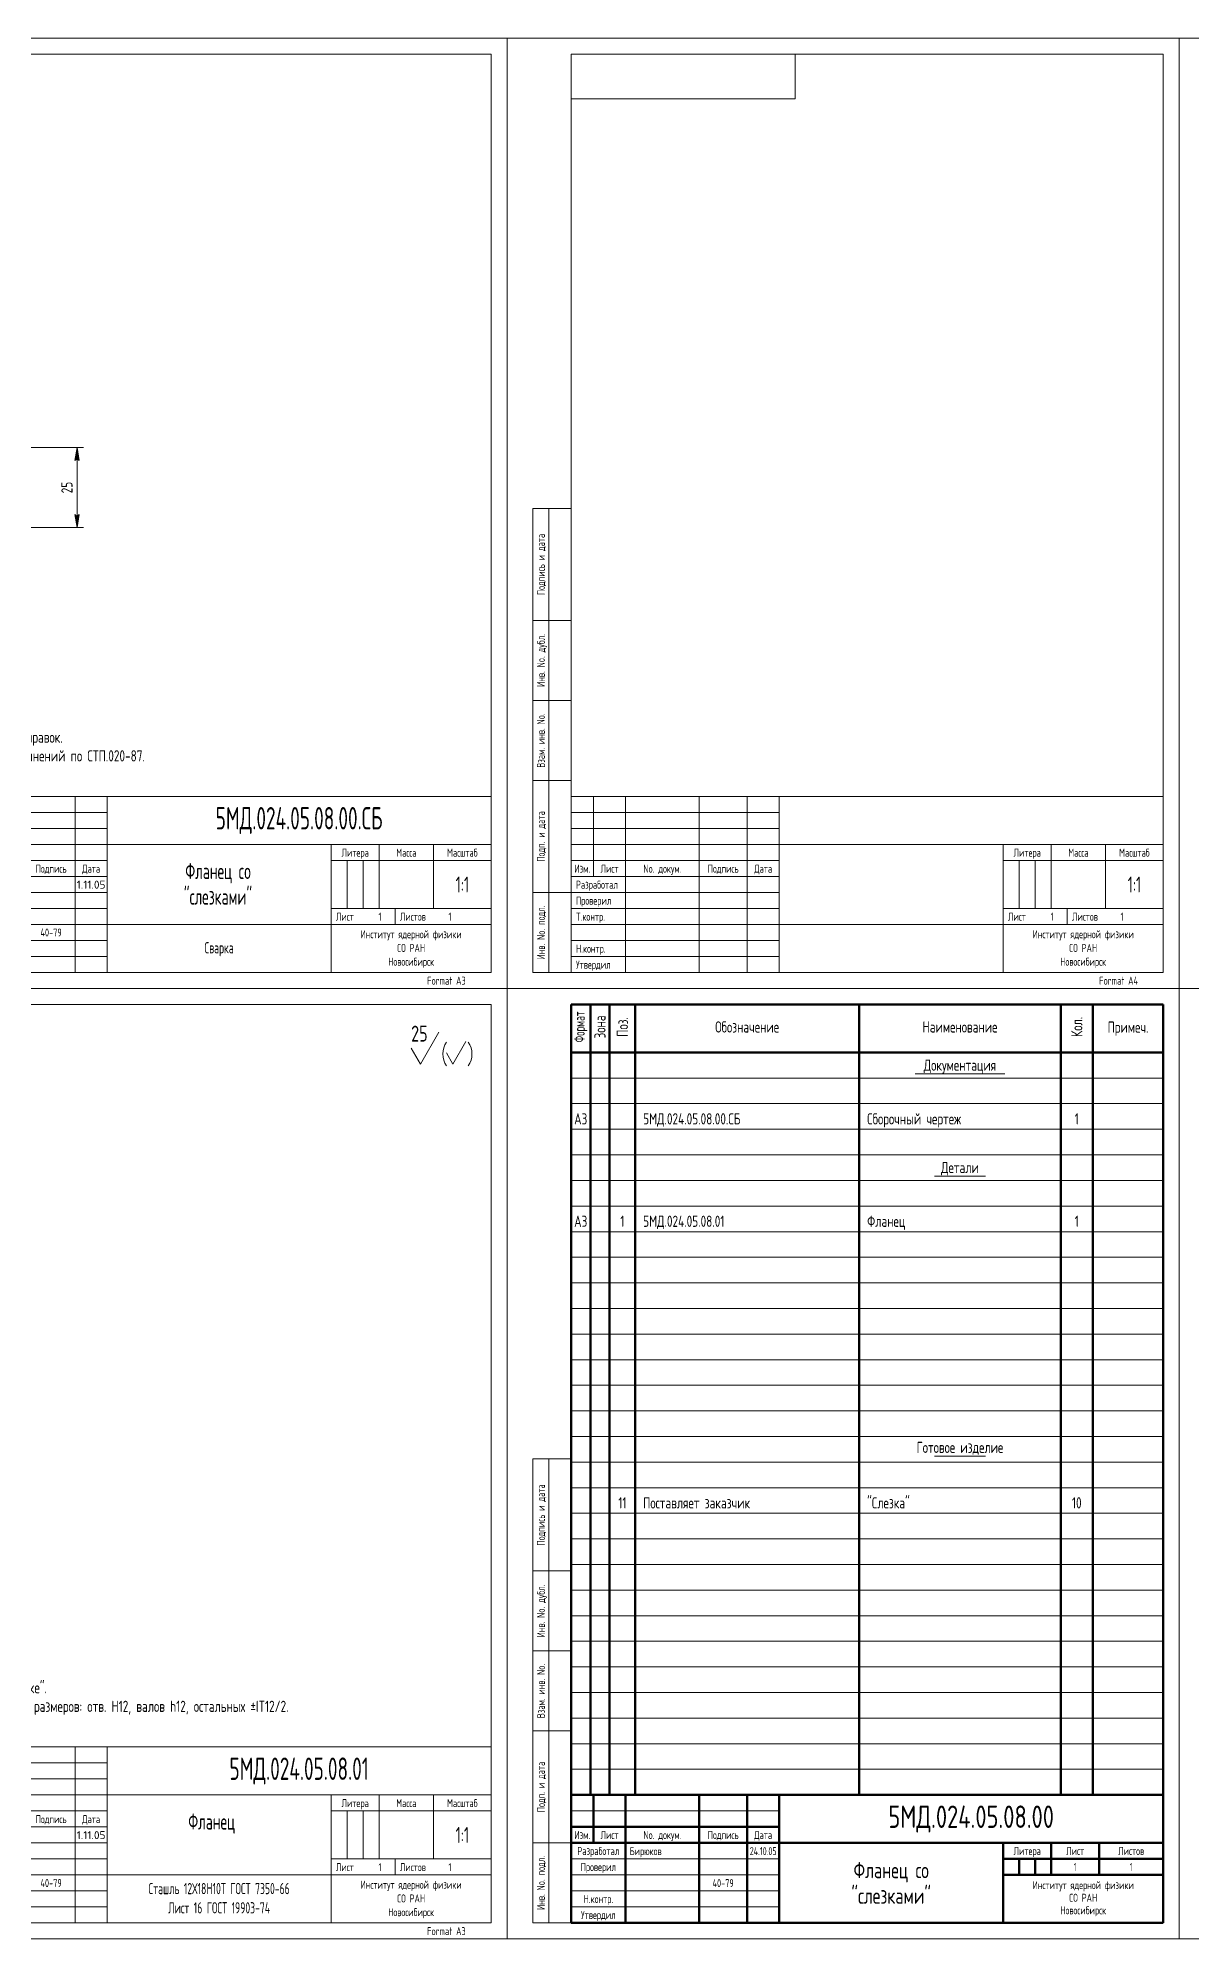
# Model space of a CAD drawing. Extents: x -414 to 4851, y -2165 to 1761.
# Drawn here: x 1959 to 2320, y 1014 to 1608 of the extents above; entities that cross this region are included whole.
import ezdxf
from ezdxf.enums import TextEntityAlignment as Align

# ---------------------------------------------------------------- set-up
doc = ezdxf.new("R2010")
doc.units = 0
for name, color, linetype, lineweight in [('1', 9, 'CONTINUOUS', 20), ('2', 2, 'CONTINUOUS', 50), ('DIM', 4, 'CONTINUOUS', 20), ('TR', 3, 'CONTINUOUS', 20)]:
    doc.layers.add(name, color=color, linetype=linetype, lineweight=lineweight)
doc.styles.add('SIMPLEX', font='simplex.shx', dxfattribs={"width": 0.7})

# ---------------------------------------------------------------- blocks, each defined once
blk = doc.blocks.new('LEADR')
at = {"layer": 'DIM'}
for p, q in [((-1.17, 0.2), (0, 0)), ((-1, 0), (-1.17, 0.2)), ((0, 0), (-1.17, -0.2)), ((-0.44, 0.07), (-1.06, 0.07)), ((0, 0), (-1, 0)), ((-1.17, -0.2), (-1, 0)), ((-0.44, -0.08), (-1.06, -0.08))]:
    blk.add_line(p, q, dxfattribs=at)
blk = doc.blocks.new('SHTAMP1')
at = {"layer": 'DIM', "color": 2}
for p, q in [((-185, 55), (0, 55)), ((-185, 55), (-185, 0)), ((-178, 55), (-178, 30)), ((-168, 55), (-168, 0)), ((-145, 55), (-145, 0)), ((-130, 55), (-130, 0)), ((-120, 55), (-120, 0)), ((-120, 40), (0, 40)), ((-50, 40), (-50, 0)), ((-35, 40), (-35, 20)), ((-18, 40), (-18, 20)), ((-185, 35), (-120, 35)), ((-185, 30), (-120, 30)), ((-50, 35), (0, 35)), ((-50, 20), (0, 20)), ((-30, 20), (-30, 15)), ((-120, 15), (0, 15))]:
    blk.add_line(p, q, dxfattribs=at)
at = {"layer": 'DIM'}
for p, q in [((-185, 50), (-120, 50)), ((-185, 45), (-120, 45)), ((-185, 40), (-120, 40)), ((-45, 35), (-45, 20)), ((-40, 35), (-40, 20)), ((-185, 25), (-120, 25)), ((-185, 20), (-120, 20)), ((-185, 15), (-120, 15)), ((-185, 10), (-120, 10)), ((-185, 5), (-120, 5))]:
    blk.add_line(p, q, dxfattribs=at)
at = {"layer": 'DIM', "style": 'SIMPLEX', "width": 0.6}
blk.add_text('1', height=2.5, dxfattribs=at).set_placement((-35.18, 16.2))
at = {"layer": 'DIM', "style": 'SIMPLEX', "width": 0.6, "flags": 8}
blk.add_attdef('ОБОЗНАЧЕНИЕ2', text='', height=7, dxfattribs=at).set_placement((-117, 60), align=Align.MIDDLE)
at = {"layer": 'DIM', "style": 'SIMPLEX', "width": 0.6}
for tag, height, p in [('ОБОЗНАЧЕНИЕ', 7, (-60, 47.5)), ('МАСШТАБ', 5, (-9, 27.5))]:
    blk.add_attdef(tag, text='', height=height, dxfattribs=at).set_placement(p, align=Align.MIDDLE)
at = {"layer": 'DIM', "style": 'SIMPLEX', "width": 0.910843}
blk.add_attdef('ДАТА', text='', height=2.5, dxfattribs=at).set_placement((-129.5, 26.2), (-120.5, 26.2), align=Align.FIT)
at = {"layer": 'DIM', "style": 'SIMPLEX', "width": 0.6}
for tag, p in [('ЛИСТОВ', (-13.32, 16.2)), ('FORMAT', (-20, -3.8))]:
    blk.add_attdef(tag, p, '', height=2.5, dxfattribs=at)
blk.add_attdef('ТЕЛЕФОН', text='', height=2.5, dxfattribs=at).set_placement((-137.5, 12.5), align=Align.MIDDLE_CENTER)
at = {"layer": 'TR', "style": 'SIMPLEX', "width": 0.7}
for s, p in [('Литера', (-42.5, 36.2)), ('Масса', (-26.5, 36.2)), ('Масштаб', (-9, 36.2)), ('Изм.', (-181.5, 31.2)), ('Лист', (-173, 31.2)), ('No. докум.', (-156.5, 31.2)), ('Подпись', (-137.5, 31.2)), ('Дата', (-125, 31.2)), ('Институт ядерной физики', (-25, 10.7)), ('СО РАН', (-25, 6.42)), ('Новосибирск', (-25, 2.13))]:
    blk.add_text(s, height=2.5, dxfattribs=at).set_placement(p, align=Align.CENTER)
at = {"layer": 'TR', "style": 'SIMPLEX'}
for s, width, p in [('Разработал', 0.6, (-183.5, 26.2)), ('T.контр.', 0.7, (-183.5, 16.2)), ('Проверил', 0.7, (-183.5, 21.2)), ('Лист', 0.7, (-48.5, 16.2)), ('Листов', 0.7, (-28.5, 16.2)), ('Н.контр.', 0.7, (-183.5, 6.2)), ('Утвердил', 0.7, (-183.5, 1.2))]:
    blk.add_text(s, height=2.5, dxfattribs=dict(at, width=width)).set_placement(p)
at = {"layer": 'TR', "style": 'SIMPLEX', "width": 0.6}
for tag, height, p in [('НАИМЕНОВАНИЕ', 5, (-85.35, 29.2)), ('НАИМЕНОВАНИЕ2', 5, (-85.35, 21.2)), ('МАТЕРИАЛ', 3.5, (-85, 9)), ('СОРТАМЕНТ', 3.5, (-85, 3))]:
    blk.add_attdef(tag, text='', height=height, dxfattribs=at).set_placement(p, align=Align.CENTER)
for tag, p, height in [('РАЗРАБОТАЛ', (-166.7, 26.2), 2.5), ('ПРОВЕРИЛ', (-166.7, 21.2), 2.5), ('НОРМОКОНТРОЛЬ', (-166.7, 6.2), 2.5), ('УТВЕРДИЛ', (-166.7, 1.2), 2.5), ('ФАЙЛ', (-185, -4), 2)]:
    blk.add_attdef(tag, p, '', height=height, dxfattribs=at)
blk = doc.blocks.new('A4')
at = {"layer": 'DIM', "color": 2}
for p, q in [((8, 5), (8, 150)), ((20, 150), (8, 150)), ((13, 5), (13, 150)), ((20, 115), (8, 115)), ((20, 90), (8, 90)), ((20, 65), (8, 65)), ((20, 30), (8, 30)), ((20, 5), (8, 5))]:
    blk.add_line(p, q, dxfattribs=at)
at = {"layer": 'DIM'}
blk.add_lwpolyline([(0, 0), (0, 297), (210, 297), (210, 0)], close=True, dxfattribs=at)
at = {"layer": 'DIM', "color": 2}
blk.add_lwpolyline([(20, 5), (20, 292), (205, 292), (205, 5)], close=True, dxfattribs=at)
blk.add_lwpolyline([(20, 278), (90, 278), (90, 292)], dxfattribs=at)
at = {"layer": 'DIM'}
ref = blk.add_blockref('SHTAMP1', (205, 5), dxfattribs=at)
ref.add_attrib('МАСШТАБ', '1:1', dxfattribs={"height": 5, "style": 'SIMPLEX', "width": 0.6}).set_placement((196, 32.5), align=Align.MIDDLE)
ref.add_attrib('ЛИСТОВ', '1', (191.68, 21.2), dxfattribs={"height": 2.5, "style": 'SIMPLEX', "width": 0.6})
ref.add_attrib('FORMAT', 'Format A4', (185, 1.2), dxfattribs={"height": 2.5, "style": 'SIMPLEX', "width": 0.6})
at = {"layer": 'DIM', "style": 'SIMPLEX', "width": 0.7}
for s, p in [('Подпись и дата', (11.8, 132.5)), ('Инв. No. дубл.', (11.8, 102.5)), ('Взам. инв. No.', (11.8, 77.5)), ('Подп. и дата', (11.8, 47.5)), ('Инв. No. подл.', (11.8, 17.5))]:
    blk.add_text(s, height=2.5, rotation=90, dxfattribs=at).set_placement(p, align=Align.CENTER)

msp = doc.modelspace()

# ---------------------------------------------------------------- linework, layer by layer
at = {"layer": '1'}
for p, q in [((2125.67, 1282.95), (2310.67, 1282.95)), ((2125.67, 1274.95), (2310.67, 1274.95)), ((2125.67, 1266.95), (2310.67, 1266.95)), ((2125.67, 1258.95), (2310.67, 1258.95)), ((2125.67, 1250.95), (2310.67, 1250.95)), ((2125.67, 1242.95), (2310.67, 1242.95)), ((2125.67, 1234.95), (2310.67, 1234.95)), ((2125.67, 1226.95), (2310.67, 1226.95)), ((2125.67, 1218.95), (2310.67, 1218.95)), ((2125.67, 1210.95), (2310.67, 1210.95)), ((2125.67, 1202.95), (2310.67, 1202.95)), ((2125.67, 1194.95), (2310.67, 1194.95)), ((2125.67, 1186.95), (2310.67, 1186.95)), ((2125.67, 1178.95), (2310.67, 1178.95)), ((2125.67, 1170.95), (2310.67, 1170.95)), ((2125.67, 1162.95), (2310.67, 1162.95)), ((2125.67, 1154.95), (2310.67, 1154.95)), ((2125.67, 1146.95), (2310.67, 1146.95)), ((2125.67, 1138.95), (2310.67, 1138.95)), ((2125.67, 1130.95), (2310.67, 1130.95)), ((2125.67, 1122.95), (2310.67, 1122.95)), ((2125.67, 1114.95), (2310.67, 1114.95)), ((2125.67, 1106.95), (2310.67, 1106.95)), ((2125.67, 1098.95), (2310.67, 1098.95)), ((2125.67, 1090.95), (2310.67, 1090.95)), ((2125.67, 1082.95), (2310.67, 1082.95)), ((2125.67, 1074.95), (2310.67, 1074.95)), ((2125.67, 1066.95), (2310.67, 1066.95)), ((2190.67, 1053.93), (2125.67, 1053.93)), ((2190.67, 1038.93), (2125.67, 1038.93)), ((2125.67, 1033.93), (2190.67, 1033.93)), ((2190.67, 1028.93), (2125.67, 1028.93)), ((2125.67, 1023.93), (2190.67, 1023.93))]:
    msp.add_line(p, q, dxfattribs=at)
at = {"layer": '2'}
for p, q in [((2125.67, 1018.93), (2125.67, 1305.93)), ((2125.67, 1305.93), (2310.67, 1305.93)), ((2131.67, 1058.93), (2131.67, 1305.93)), ((2137.67, 1058.93), (2137.67, 1305.93)), ((2145.67, 1058.93), (2145.67, 1305.93)), ((2215.67, 1058.93), (2215.67, 1305.93)), ((2278.67, 1058.93), (2278.67, 1305.93)), ((2288.67, 1058.93), (2288.67, 1305.93)), ((2310.67, 1305.93), (2310.67, 1018.93)), ((2310.67, 1290.95), (2125.67, 1290.95)), ((2310.67, 1058.93), (2125.67, 1058.93)), ((2132.67, 1058.93), (2132.67, 1043.93)), ((2142.67, 1058.93), (2142.67, 1018.93)), ((2165.67, 1018.93), (2165.67, 1058.93)), ((2180.67, 1058.93), (2180.67, 1018.93)), ((2190.67, 1018.93), (2190.67, 1058.93)), ((2125.67, 1048.93), (2190.67, 1048.93)), ((2310.67, 1043.93), (2125.67, 1043.93)), ((2260.67, 1018.93), (2260.67, 1043.93)), ((2275.67, 1033.93), (2275.67, 1043.93)), ((2290.67, 1033.93), (2290.67, 1043.93)), ((2310.67, 1038.93), (2260.67, 1038.93)), ((2310.67, 1033.93), (2260.67, 1033.93)), ((2265.67, 1038.93), (2265.67, 1033.93)), ((2270.67, 1033.93), (2270.67, 1038.93)), ((2310.67, 1018.93), (2125.67, 1018.93))]:
    msp.add_line(p, q, dxfattribs=at)
at = {"layer": 'DIM'}
for p, q in [((1911.37, 1479.97), (1973.26, 1479.97)), ((1971.26, 1476.47), (1971.26, 1458.47)), ((1913.37, 1454.97), (1973.26, 1454.97)), ((2233.17, 1284.25), (2261.17, 1284.25)), ((2239.17, 1252.25), (2255.17, 1252.25)), ((2239.17, 1164.8), (2255.17, 1164.8))]:
    msp.add_line(p, q, dxfattribs=at)
at = {"layer": 'DIM', "color": 2}
for p, q in [((2113.67, 1018.93), (2113.67, 1163.93)), ((2125.67, 1163.93), (2113.67, 1163.93)), ((2118.67, 1018.93), (2118.67, 1163.93)), ((2125.67, 1128.93), (2113.67, 1128.93)), ((2125.67, 1103.93), (2113.67, 1103.93)), ((2125.67, 1078.93), (2113.67, 1078.93)), ((2125.67, 1043.93), (2113.67, 1043.93)), ((2125.67, 1018.93), (2113.67, 1018.93))]:
    msp.add_line(p, q, dxfattribs=at)
at = {"layer": 'DIM'}
for points in [[(1685.67, 1310.93), (1685.67, 1607.93), (2105.67, 1607.93), (2105.67, 1310.93)], [(2315.67, 1310.93), (2315.67, 1607.93), (2735.67, 1607.93), (2735.67, 1310.93)], [(1685.67, 1013.93), (1685.67, 1310.93), (2105.67, 1310.93), (2105.67, 1013.93)], [(2105.67, 1013.93), (2105.67, 1310.93), (2315.67, 1310.93), (2315.67, 1013.93)], [(2315.67, 1013.93), (2315.67, 1310.93), (2735.67, 1310.93), (2735.67, 1013.93)]]:
    msp.add_lwpolyline(points, close=True, dxfattribs=at)
at = {"layer": 'DIM', "color": 2}
for points in [[(1705.67, 1315.93), (1705.67, 1602.93), (2100.67, 1602.93), (2100.67, 1315.93)], [(1705.67, 1018.93), (1705.67, 1305.93), (2100.67, 1305.93), (2100.67, 1018.93)]]:
    msp.add_lwpolyline(points, close=True, dxfattribs=at)
at = {"layer": 'DIM', "flags": 128}
for points in [[(2075.68, 1292.33), (2078.57, 1287.33), (2084.34, 1297.33)], [(2086.7, 1290.83), (2088.72, 1287.33), (2092.76, 1294.33)]]:
    msp.add_lwpolyline(points, dxfattribs=at)
at = {"layer": 'DIM'}
for centre, start, end in [((2092.22, 1290.48), 146, 214), ((2088.02, 1290.48), 326, 34)]:
    msp.add_arc(centre, 6.65, start, end, dxfattribs=at)

# ---------------------------------------------------------------- block references
msp.add_blockref('A4', (2105.67, 1310.93), dxfattribs=at)
ref = msp.add_blockref('SHTAMP1', (2100.67, 1315.93), dxfattribs=at)
ref.add_attrib('ФАЙЛ', 'D:\\Bvg\\kedr\\3md02455\\doubletank.dwg', (1915.67, 1311.93), dxfattribs={"layer": 'TR', "height": 2, "style": 'SIMPLEX', "width": 0.6})
ref.add_attrib('РАЗРАБОТАЛ', 'Бирюков', (1933.97, 1342.13), dxfattribs={"layer": 'TR', "height": 2.5, "style": 'SIMPLEX', "width": 0.6})
ref.add_attrib('ТЕЛЕФОН', '40-79', dxfattribs={"height": 2.5, "style": 'SIMPLEX', "width": 0.6}).set_placement((1963.17, 1328.43), align=Align.MIDDLE_CENTER)
ref.add_attrib('ДАТА', '1.11.05', dxfattribs={"height": 2.5, "style": 'SIMPLEX', "width": 0.741176}).set_placement((1971.17, 1342.13), (1980.17, 1342.13), align=Align.FIT)
ref.add_attrib('ОБОЗНАЧЕНИЕ', '5МД.024.05.08.00.СБ', dxfattribs={"height": 7, "style": 'SIMPLEX', "width": 0.6}).set_placement((2040.67, 1363.43), align=Align.MIDDLE)
ref.add_attrib('МАСШТАБ', '1:1', dxfattribs={"height": 5, "style": 'SIMPLEX', "width": 0.6}).set_placement((2091.67, 1343.43), align=Align.MIDDLE)
ref.add_attrib('НАИМЕНОВАНИЕ', 'Фланец cо', dxfattribs={"layer": 'TR', "height": 5, "style": 'SIMPLEX', "width": 0.6}).set_placement((2015.32, 1345.13), align=Align.CENTER)
ref.add_attrib('НАИМЕНОВАНИЕ2', '"слезками"', dxfattribs={"layer": 'TR', "height": 5, "style": 'SIMPLEX', "width": 0.6}).set_placement((2015.32, 1337.13), align=Align.CENTER)
ref.add_attrib('МАТЕРИАЛ', 'Сварка', dxfattribs={"layer": 'TR', "height": 3.5, "style": 'SIMPLEX', "width": 0.6}).set_placement((2015.67, 1321.93), align=Align.CENTER)
ref.add_attrib('ЛИСТОВ', '1', (2087.34, 1332.13), dxfattribs={"height": 2.5, "style": 'SIMPLEX', "width": 0.6})
ref.add_attrib('FORMAT', 'Format A3', (2080.67, 1312.13), dxfattribs={"height": 2.5, "style": 'SIMPLEX', "width": 0.6})
ref.add_attrib('ОБОЗНАЧЕНИЕ2', '5МД.024.05.08.00.СБ', dxfattribs={"height": 7, "rotation": 180, "style": 'SIMPLEX', "width": 0.6, "flags": 8}).set_placement((1740.67, 1595.93), align=Align.MIDDLE)
at = {"layer": 'DIM', "xscale": 3.5, "yscale": 3.5, "zscale": 3.5}
for p, rotation in [((1971.26, 1479.97), 90), ((1971.26, 1454.97), 270)]:
    msp.add_blockref('LEADR', p, dxfattribs=dict(at, rotation=rotation))
at = {"layer": 'DIM'}
ref = msp.add_blockref('SHTAMP1', (2100.67, 1018.93), dxfattribs=at)
ref.add_attrib('ФАЙЛ', 'D:\\Bvg\\kedr\\3md02455\\doubletank.dwg', (1915.67, 1014.93), dxfattribs={"layer": 'TR', "height": 2, "style": 'SIMPLEX', "width": 0.6})
ref.add_attrib('РАЗРАБОТАЛ', 'Бирюков', (1933.97, 1045.13), dxfattribs={"layer": 'TR', "height": 2.5, "style": 'SIMPLEX', "width": 0.6})
ref.add_attrib('ТЕЛЕФОН', '40-79', dxfattribs={"height": 2.5, "style": 'SIMPLEX', "width": 0.6}).set_placement((1963.17, 1031.43), align=Align.MIDDLE_CENTER)
ref.add_attrib('ДАТА', '1.11.05', dxfattribs={"height": 2.5, "style": 'SIMPLEX', "width": 0.741176}).set_placement((1971.17, 1045.13), (1980.17, 1045.13), align=Align.FIT)
ref.add_attrib('ОБОЗНАЧЕНИЕ', '5МД.024.05.08.01', dxfattribs={"height": 7, "style": 'SIMPLEX', "width": 0.6}).set_placement((2040.67, 1066.43), align=Align.MIDDLE)
ref.add_attrib('МАСШТАБ', '1:1', dxfattribs={"height": 5, "style": 'SIMPLEX', "width": 0.6}).set_placement((2091.67, 1046.43), align=Align.MIDDLE)
ref.add_attrib('НАИМЕНОВАНИЕ', 'Фланец  ', dxfattribs={"layer": 'TR', "height": 5, "style": 'SIMPLEX', "width": 0.6}).set_placement((2015.32, 1048.13), align=Align.CENTER)
ref.add_attrib('МАТЕРИАЛ', 'Сташль 12Х18Н10Т ГОСТ 7350-66', dxfattribs={"layer": 'TR', "height": 3.5, "style": 'SIMPLEX', "width": 0.6}).set_placement((2015.67, 1027.93), align=Align.CENTER)
ref.add_attrib('СОРТАМЕНТ', 'Лист 16 ГОСТ 19903-74', dxfattribs={"layer": 'TR', "height": 3.5, "style": 'SIMPLEX', "width": 0.6}).set_placement((2015.67, 1021.93), align=Align.CENTER)
ref.add_attrib('ЛИСТОВ', '1', (2087.34, 1035.13), dxfattribs={"height": 2.5, "style": 'SIMPLEX', "width": 0.6})
ref.add_attrib('FORMAT', 'Format A3', (2080.67, 1015.13), dxfattribs={"height": 2.5, "style": 'SIMPLEX', "width": 0.6})
ref.add_attrib('ОБОЗНАЧЕНИЕ2', '5МД.024.05.08.01', dxfattribs={"height": 7, "rotation": 180, "style": 'SIMPLEX', "width": 0.6, "flags": 8}).set_placement((1740.67, 1298.93), align=Align.MIDDLE)

# ---------------------------------------------------------------- texts
at = {"layer": 'DIM', "style": 'SIMPLEX', "width": 0.7}
msp.add_text('25', height=5, dxfattribs=at).set_placement((2080.82, 1294.33), align=Align.RIGHT)
for s, p in [('5МД.024.05.08.00.СБ', (2148.17, 1268.45)), ('5МД.024.05.08.01', (2148.17, 1236.45)), ('Поставляет заказчик', (2148.17, 1148.45))]:
    msp.add_text(s, height=3.5, dxfattribs=at).set_placement(p)
for s, p in [('1', (2283.67, 1268.45)), ('A3', (2128.67, 1236.45)), ('1', (2141.67, 1236.45)), ('1', (2283.67, 1236.45)), ('11', (2141.67, 1148.45)), ('10', (2283.67, 1148.45))]:
    msp.add_text(s, height=3.5, dxfattribs=at).set_placement(p, align=Align.CENTER)
for s, height, p in [('5МД.024.05.08.00', 7, (2250.67, 1051.43)), ('1', 2.5, (2283.17, 1036.43)), ('1', 2.5, (2300.67, 1036.43))]:
    msp.add_text(s, height=height, dxfattribs=at).set_placement(p, align=Align.MIDDLE)
at = {"layer": 'DIM', "style": 'SIMPLEX', "width": 0.542769}
msp.add_text('24.10.05', height=2.5, dxfattribs=at).set_placement((2181.47, 1040.13), (2189.87, 1040.13), align=Align.FIT)
at = {"layer": 'DIM', "insert": (1968.11, 1467.47), "char_height": 3.5, "attachment_point": 5, "rotation": 90, "style": 'SIMPLEX'}
msp.add_mtext('\\A1;25', dxfattribs=at)
at = {"layer": 'TR', "style": 'SIMPLEX'}
for s, height, width, p in [('Формат', 3.36, 0.6, (2128.67, 1298.92)), ('Зона', 3.5, 0.7, (2134.67, 1298.92)), ('Поз.', 3.5, 0.7, (2141.67, 1298.92)), ('Кол.', 3.5, 0.7, (2283.67, 1298.92))]:
    msp.add_text(s, height=height, rotation=90, dxfattribs=dict(at, width=width)).set_placement(p, align=Align.MIDDLE)
at = {"layer": 'TR', "style": 'SIMPLEX', "width": 0.7}
for s, height, p in [('Обозначение', 3.5, (2180.67, 1298.92)), ('Наименование', 3.5, (2247.17, 1298.92)), ('Примеч.', 3.5, (2299.67, 1298.39)), ('Литера', 2.5, (2268.17, 1041.09)), ('Лист', 2.5, (2283.17, 1041.43)), ('Листов', 2.5, (2300.67, 1041.43))]:
    msp.add_text(s, height=height, dxfattribs=at).set_placement(p, align=Align.MIDDLE)
at = {"layer": 'TR', "style": 'SIMPLEX'}
for s, height, width, p in [('Документация', 3.5, 0.7, (2247.17, 1285.25)), ('А3', 3.5, 0.7, (2128.67, 1268.45)), ('Детали', 3.5, 0.7, (2247.17, 1253.25)), ('Готовое изделие', 3.5, 0.7, (2247.17, 1165.8)), ('Изм.', 2.5, 0.7, (2129.17, 1045.18)), ('Лист', 2.5, 0.7, (2137.67, 1045.18)), ('No. докум.', 2.5, 0.7, (2154.17, 1045.18)), ('Подпись', 2.5, 0.7, (2173.17, 1045.18)), ('Дата', 2.5, 0.7, (2185.67, 1045.18)), ('Разработал', 2.5, 0.6, (2134.17, 1040.18)), ('Проверил', 2.5, 0.7, (2134.17, 1035.18)), ('Фланец со', 5, 0.7, (2225.67, 1032.93)), ('Н.контр.', 2.5, 0.7, (2134.17, 1025.18)), ('40-79', 2.5, 0.7, (2173.17, 1030.13)), ('"слезками"', 5, 0.7, (2225.67, 1024.93)), ('Институт ядерной физики', 2.5, 0.7, (2285.68, 1029.5)), ('СО РАН', 2.5, 0.7, (2285.68, 1025.57)), ('Утвердил', 2.5, 0.7, (2134.17, 1020.18)), ('Новосибирск', 2.5, 0.7, (2285.68, 1021.64))]:
    msp.add_text(s, height=height, dxfattribs=dict(at, width=width)).set_placement(p, align=Align.CENTER)
at = {"layer": 'TR', "style": 'SIMPLEX', "width": 0.7}
for s, height, p in [('Сборочный чертеж', 3.5, (2218.17, 1268.45)), ('Фланец  ', 3.5, (2218.17, 1236.45)), ('"Слезка"', 3.5, (2218.17, 1148.45)), ('Бирюков', 2.5, (2143.97, 1040.13))]:
    msp.add_text(s, height=height, dxfattribs=at).set_placement(p)
for s, p in [('Подпись и дата', (2117.47, 1146.43)), ('Инв. No. дубл.', (2117.47, 1116.43)), ('Взам. инв. No.', (2117.47, 1091.43)), ('Подп. и дата', (2117.47, 1061.43)), ('Инв. No. подл.', (2117.47, 1031.43))]:
    msp.add_text(s, height=2.5, rotation=90, dxfattribs=at).set_placement(p, align=Align.CENTER)
at = {"layer": 'TR', "char_height": 3.5, "width": 170, "attachment_point": 7, "style": 'SIMPLEX'}
for s, insert in [('\\A1;1.Все размеры для справок.\\P2.Швы сварных соединений по СТП.020-87.', (1923.17, 1380.93)), ('\\A1;1.*Уточнить по "слезке".\\P2.Неуказ. пред. откл. размеров: отв. H12, валов h12, остальных ±IT12/2.', (1923.17, 1083.93))]:
    msp.add_mtext(s, dxfattribs=dict(at, insert=insert))

doc.saveas('drawing.dxf')
